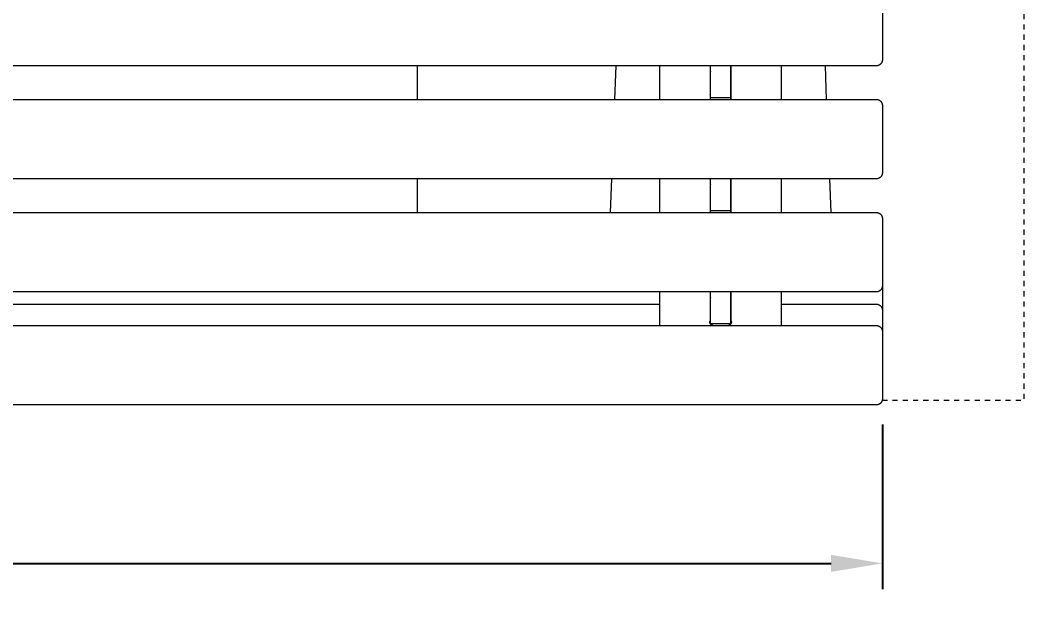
# Model space of a CAD drawing. Header units: inches. Extents: x -12 to 193, y -19 to 105.
# Drawn here: x 51.39 to 70.94, y 32.97 to 44.64 of the extents above; entities that cross this region are included whole.
import ezdxf

# ---------------------------------------------------------------- set-up
doc = ezdxf.new("R2010")
doc.units = ezdxf.units.IN
doc.linetypes.add('HIDDEN', pattern=[1.905, 1.27, -0.635])
for name, color, linetype, lineweight in [('ZANO_R', 7, 'Continuous', 0), ('ZANO_R_przerywana', 250, 'HIDDEN', 0), ('ZANO_W', 1, 'Continuous', 0)]:
    doc.layers.add(name, color=color, linetype=linetype, lineweight=lineweight)
doc.styles.get("Standard").update_dxf_attribs({"font": 'arial.ttf'})
doc.dimstyles.new('amerykanie', dxfattribs={"dimtxt": 50, "dimasz": 50, "dimexe": 0.5, "dimexo": 0.5, "dimgap": 1, "dimtad": 1, "dimdec": 0, "dimzin": 0, "dimlunit": 5, "dimtxsty": 'Standard', "dimcen": 0.09, "dimclrd": 1, "dimclre": 1, "dimclrt": 1, "dimazin": 0, "dimtfac": 1, "dimtdec": 0, "dimtmove": 0, "dimatfit": 3, "dimfxl": 1, "dimtzin": 0, "dimarcsym": 1})

# ---------------------------------------------------------------- blocks, each defined once
blk = doc.blocks.new('*D362')
at = {"layer": 'ZANO_W', "color": 1, "lineweight": -2}
for p, q in [((-2.684, 36.762), (-2.684, 33.556)), ((68.182, 36.762), (68.182, 33.556)), ((-1.684, 34.056), (67.182, 34.056))]:
    blk.add_line(p, q, dxfattribs=at)
at = {"layer": 'ZANO_W', "color": 1}
for points in [[(-1.684, 34.223), (-1.684, 33.89), (-2.684, 34.056)], [(67.182, 33.89), (67.182, 34.223), (68.182, 34.056)]]:
    blk.add_solid(points, dxfattribs=at)
at = {"layer": 'ZANO_W', "color": 1, "insert": (32.749, 35.397), "char_height": 1.625, "attachment_point": 5}
blk.add_mtext('70 7/8', dxfattribs=at)

msp = doc.modelspace()

# ---------------------------------------------------------------- linework, layer by layer
at = {"layer": 'ZANO_R'}
for p, q in [((68.18191, 45.12887), (68.18191, 43.87015)), ((68.14142, 43.78113), (68.13833, 43.77853)), ((68.14441, 43.78383), (68.14142, 43.78113)), ((68.14731, 43.78664), (68.14441, 43.78383)), ((68.15012, 43.78954), (68.14731, 43.78664)), ((68.15282, 43.79253), (68.15012, 43.78954)), ((68.15542, 43.79561), (68.15282, 43.79253)), ((68.15791, 43.79879), (68.15542, 43.79561)), ((68.16029, 43.80204), (68.15791, 43.79879)), ((68.16256, 43.80537), (68.16029, 43.80204)), ((68.16471, 43.80878), (68.16256, 43.80537)), ((68.16675, 43.81227), (68.16471, 43.80878)), ((68.16866, 43.81581), (68.16675, 43.81227)), ((68.17046, 43.81943), (68.16866, 43.81581)), ((68.17213, 43.8231), (68.17046, 43.81943)), ((68.17367, 43.82682), (68.17213, 43.8231)), ((68.17509, 43.8306), (68.17367, 43.82682)), ((68.17637, 43.83442), (68.17509, 43.8306)), ((68.17753, 43.83829), (68.17637, 43.83442)), ((68.17855, 43.84219), (68.17753, 43.83829)), ((68.17944, 43.84612), (68.17855, 43.84219)), ((68.18019, 43.85008), (68.17944, 43.84612)), ((68.18081, 43.85407), (68.18019, 43.85008)), ((68.18129, 43.85807), (68.18081, 43.85407)), ((68.18163, 43.86209), (68.18129, 43.85807)), ((68.18184, 43.86612), (68.18163, 43.86209)), ((68.18191, 43.87015), (68.18184, 43.86612)), ((68.0638, 43.75204), (-2.56608, 43.75204)), ((59.12679, 43.75204), (59.12679, 43.09742)), ((62.99297, 43.75204), (62.96745, 43.09742)), ((63.8512, 43.09742), (63.8512, 43.75204)), ((64.82758, 43.75204), (64.82758, 43.09742)), ((64.83545, 43.64178), (64.83545, 43.75204)), ((64.83545, 43.64178), (64.83545, 43.63679)), ((64.83545, 43.24344), (64.83545, 43.63679)), ((65.22915, 43.64178), (65.22915, 43.75204)), ((65.22915, 43.63679), (65.22915, 43.64178)), ((65.22915, 43.24344), (65.22915, 43.63679)), ((65.23703, 43.09742), (65.23703, 43.75204)), ((66.2134, 43.75204), (66.2134, 43.09742)), ((67.09716, 43.09742), (67.07164, 43.75204)), ((68.06783, 43.75211), (68.0638, 43.75204)), ((68.07186, 43.75232), (68.06783, 43.75211)), ((68.07588, 43.75266), (68.07186, 43.75232)), ((68.07988, 43.75314), (68.07588, 43.75266)), ((68.08386, 43.75376), (68.07988, 43.75314)), ((68.08783, 43.75451), (68.08386, 43.75376)), ((68.09176, 43.7554), (68.08783, 43.75451)), ((68.09566, 43.75642), (68.09176, 43.7554)), ((68.09953, 43.75758), (68.09566, 43.75642)), ((68.10335, 43.75886), (68.09953, 43.75758)), ((68.10713, 43.76028), (68.10335, 43.75886)), ((68.11085, 43.76182), (68.10713, 43.76028)), ((68.11452, 43.76349), (68.11085, 43.76182)), ((68.11814, 43.76528), (68.11452, 43.76349)), ((68.12168, 43.7672), (68.11814, 43.76528)), ((68.12516, 43.76924), (68.12168, 43.7672)), ((68.12857, 43.77139), (68.12516, 43.76924)), ((68.13191, 43.77366), (68.12857, 43.77139)), ((68.13516, 43.77604), (68.13191, 43.77366)), ((68.13833, 43.77853), (68.13516, 43.77604)), ((64.82758, 43.1938), (64.82847, 43.19467)), ((64.82847, 43.19467), (64.8294, 43.19551)), ((64.8294, 43.19551), (64.83035, 43.19632)), ((64.83035, 43.19632), (64.83132, 43.19709)), ((64.83132, 43.19709), (64.83232, 43.19784)), ((64.83232, 43.19784), (64.83334, 43.19856)), ((64.83334, 43.19856), (64.83439, 43.19924)), ((64.83439, 43.19924), (64.83545, 43.19989)), ((64.83545, 43.13032), (64.83545, 43.24344)), ((65.22915, 43.13032), (65.22915, 43.24344)), ((65.22915, 43.19989), (65.23022, 43.19924)), ((65.23022, 43.19924), (65.23126, 43.19856)), ((65.23126, 43.19856), (65.23228, 43.19784)), ((65.23228, 43.19784), (65.23328, 43.19709)), ((65.23328, 43.19709), (65.23426, 43.19632)), ((65.23426, 43.19632), (65.23521, 43.19551)), ((65.23521, 43.19551), (65.23613, 43.19467)), ((65.23613, 43.19467), (65.23703, 43.1938)), ((-2.56608, 43.09742), (68.0638, 43.09742)), ((65.22915, 43.13032), (64.83545, 43.13032)), ((64.83545, 43.09742), (64.83545, 43.13032)), ((65.22915, 43.09742), (65.22915, 43.13032)), ((68.0638, 43.09742), (68.06783, 43.09735)), ((68.06783, 43.09735), (68.07186, 43.09715)), ((68.07186, 43.09715), (68.07588, 43.0968)), ((68.07588, 43.0968), (68.07988, 43.09632)), ((68.07988, 43.09632), (68.08386, 43.09571)), ((68.08386, 43.09571), (68.08783, 43.09495)), ((68.08783, 43.09495), (68.09176, 43.09407)), ((68.09176, 43.09407), (68.09566, 43.09304)), ((68.09566, 43.09304), (68.09953, 43.09189)), ((68.09953, 43.09189), (68.10335, 43.0906)), ((68.10335, 43.0906), (68.10713, 43.08919)), ((68.10713, 43.08919), (68.11085, 43.08765)), ((68.11085, 43.08765), (68.11452, 43.08598)), ((68.11452, 43.08598), (68.11814, 43.08418)), ((68.11814, 43.08418), (68.12168, 43.08227)), ((68.12168, 43.08227), (68.12516, 43.08023)), ((68.12516, 43.08023), (68.12857, 43.07808)), ((68.12857, 43.07808), (68.13191, 43.07581)), ((68.13191, 43.07581), (68.13516, 43.07342)), ((68.13516, 43.07342), (68.13833, 43.07093)), ((68.13833, 43.07093), (68.14142, 43.06833)), ((68.14142, 43.06833), (68.14441, 43.06563)), ((68.14441, 43.06563), (68.14731, 43.06283)), ((68.14731, 43.06283), (68.15012, 43.05993)), ((68.15012, 43.05993), (68.15282, 43.05694)), ((68.15282, 43.05694), (68.15542, 43.05385)), ((68.15542, 43.05385), (68.15791, 43.05068)), ((68.15791, 43.05068), (68.16029, 43.04743)), ((68.16029, 43.04743), (68.16256, 43.04409)), ((68.16256, 43.04409), (68.16471, 43.04068)), ((68.16471, 43.04068), (68.16675, 43.0372)), ((68.16675, 43.0372), (68.16866, 43.03365)), ((68.16866, 43.03365), (68.17046, 43.03004)), ((68.17046, 43.03004), (68.17213, 43.02637)), ((68.17213, 43.02637), (68.17367, 43.02264)), ((68.17367, 43.02264), (68.17509, 43.01887)), ((68.17509, 43.01887), (68.17637, 43.01504)), ((68.17637, 43.01504), (68.17753, 43.01118)), ((68.17753, 43.01118), (68.17855, 43.00728)), ((68.17855, 43.00728), (68.17944, 43.00334)), ((68.17944, 43.00334), (68.18019, 42.99938)), ((68.18019, 42.99938), (68.18081, 42.9954)), ((68.18081, 42.9954), (68.18129, 42.99139)), ((68.18129, 42.99139), (68.18163, 42.98737)), ((68.18163, 42.98737), (68.18184, 42.98335)), ((68.18184, 42.98335), (68.18191, 42.97931)), ((68.18191, 42.97931), (68.18191, 42.92611)), ((68.18191, 42.92611), (68.18191, 41.6674)), ((68.17637, 41.63167), (68.17509, 41.62784)), ((68.17753, 41.63553), (68.17637, 41.63167)), ((68.17855, 41.63943), (68.17753, 41.63553)), ((68.17944, 41.64337), (68.17855, 41.63943)), ((68.18019, 41.64733), (68.17944, 41.64337)), ((68.18081, 41.65131), (68.18019, 41.64733)), ((68.18129, 41.65532), (68.18081, 41.65131)), ((68.18163, 41.65934), (68.18129, 41.65532)), ((68.18184, 41.66336), (68.18163, 41.65934)), ((68.18191, 41.6674), (68.18184, 41.66336)), ((68.0638, 41.54929), (-2.56608, 41.54929)), ((59.12679, 41.54929), (59.12679, 40.89467)), ((62.9071, 41.54929), (62.88158, 40.89467)), ((63.8512, 40.89467), (63.8512, 41.54929)), ((64.82758, 41.54929), (64.82758, 40.89467)), ((64.83545, 41.43902), (64.83545, 41.54929)), ((64.83545, 41.43902), (64.83545, 41.43403)), ((64.83545, 41.04068), (64.83545, 41.43403)), ((65.22915, 41.43902), (65.22915, 41.54929)), ((65.22915, 41.43403), (65.22915, 41.43902)), ((65.22915, 41.04068), (65.22915, 41.43403)), ((65.23703, 40.89467), (65.23703, 41.54929)), ((66.2134, 41.54929), (66.2134, 40.89467)), ((67.18302, 40.89467), (67.1575, 41.54929)), ((68.06783, 41.54935), (68.0638, 41.54929)), ((68.07186, 41.54956), (68.06783, 41.54935)), ((68.07588, 41.5499), (68.07186, 41.54956)), ((68.07988, 41.55039), (68.07588, 41.5499)), ((68.08386, 41.551), (68.07988, 41.55039)), ((68.08783, 41.55176), (68.08386, 41.551)), ((68.09176, 41.55264), (68.08783, 41.55176)), ((68.09566, 41.55367), (68.09176, 41.55264)), ((68.09953, 41.55482), (68.09566, 41.55367)), ((68.10335, 41.55611), (68.09953, 41.55482)), ((68.10713, 41.55752), (68.10335, 41.55611)), ((68.11085, 41.55906), (68.10713, 41.55752)), ((68.11452, 41.56073), (68.11085, 41.55906)), ((68.11814, 41.56253), (68.11452, 41.56073)), ((68.12168, 41.56444), (68.11814, 41.56253)), ((68.12516, 41.56648), (68.12168, 41.56444)), ((68.12857, 41.56863), (68.12516, 41.56648)), ((68.13191, 41.5709), (68.12857, 41.56863)), ((68.13516, 41.57328), (68.13191, 41.5709)), ((68.13833, 41.57578), (68.13516, 41.57328)), ((68.14142, 41.57837), (68.13833, 41.57578)), ((68.14441, 41.58108), (68.14142, 41.57837)), ((68.14731, 41.58388), (68.14441, 41.58108)), ((68.15012, 41.58678), (68.14731, 41.58388)), ((68.15282, 41.58977), (68.15012, 41.58678)), ((68.15542, 41.59286), (68.15282, 41.58977)), ((68.15791, 41.59603), (68.15542, 41.59286)), ((68.16029, 41.59928), (68.15791, 41.59603)), ((68.16256, 41.60262), (68.16029, 41.59928)), ((68.16471, 41.60603), (68.16256, 41.60262)), ((68.16675, 41.60951), (68.16471, 41.60603)), ((68.16866, 41.61306), (68.16675, 41.60951)), ((68.17046, 41.61667), (68.16866, 41.61306)), ((68.17213, 41.62034), (68.17046, 41.61667)), ((68.17367, 41.62407), (68.17213, 41.62034)), ((68.17509, 41.62784), (68.17367, 41.62407)), ((-2.56608, 40.89467), (68.0638, 40.89467)), ((64.83545, 40.92756), (64.83545, 41.04068)), ((65.22915, 40.92756), (64.83545, 40.92756)), ((64.83545, 40.89467), (64.83545, 40.92756)), ((65.22915, 40.92756), (65.22915, 41.04068)), ((65.22915, 40.89467), (65.22915, 40.92756)), ((68.0638, 40.89467), (68.06783, 40.8946)), ((68.06783, 40.8946), (68.07186, 40.89439)), ((68.07186, 40.89439), (68.07588, 40.89405)), ((68.07588, 40.89405), (68.07988, 40.89357)), ((68.07988, 40.89357), (68.08386, 40.89295)), ((68.08386, 40.89295), (68.08783, 40.8922)), ((68.08783, 40.8922), (68.09176, 40.89131)), ((68.09176, 40.89131), (68.09566, 40.89029)), ((68.09566, 40.89029), (68.09953, 40.88913)), ((68.09953, 40.88913), (68.10335, 40.88785)), ((68.10335, 40.88785), (68.10713, 40.88643)), ((68.10713, 40.88643), (68.11085, 40.88489)), ((68.11085, 40.88489), (68.11452, 40.88322)), ((68.11452, 40.88322), (68.11814, 40.88143)), ((68.11814, 40.88143), (68.12168, 40.87951)), ((68.12168, 40.87951), (68.12516, 40.87747)), ((68.12516, 40.87747), (68.12857, 40.87532)), ((68.12857, 40.87532), (68.13191, 40.87305)), ((68.13191, 40.87305), (68.13516, 40.87067)), ((68.13516, 40.87067), (68.13833, 40.86818)), ((68.13833, 40.86818), (68.14142, 40.86558)), ((68.14142, 40.86558), (68.14441, 40.86288)), ((68.14441, 40.86288), (68.14731, 40.86007)), ((68.14731, 40.86007), (68.15012, 40.85717)), ((68.15012, 40.85717), (68.15282, 40.85418)), ((68.15282, 40.85418), (68.15542, 40.85109)), ((68.15542, 40.85109), (68.15791, 40.84792)), ((68.15791, 40.84792), (68.16029, 40.84467)), ((68.16029, 40.84467), (68.16256, 40.84133)), ((68.16256, 40.84133), (68.16471, 40.83793)), ((68.16471, 40.83793), (68.16675, 40.83444)), ((68.16675, 40.83444), (68.16866, 40.8309)), ((68.16866, 40.8309), (68.17046, 40.82728)), ((68.17046, 40.82728), (68.17213, 40.82361)), ((68.17213, 40.82361), (68.17367, 40.81989)), ((68.17367, 40.81989), (68.17509, 40.81611)), ((68.17509, 40.81611), (68.17637, 40.81229)), ((68.17637, 40.81229), (68.17753, 40.80842)), ((68.17753, 40.80842), (68.17855, 40.80452)), ((68.17855, 40.80452), (68.17944, 40.80059)), ((68.17944, 40.80059), (68.18019, 40.79663)), ((68.18019, 40.79663), (68.18081, 40.79264)), ((68.18081, 40.79264), (68.18129, 40.78864)), ((68.18129, 40.78864), (68.18163, 40.78462)), ((68.18163, 40.78462), (68.18184, 40.78059)), ((68.18184, 40.78059), (68.18191, 40.77656)), ((68.18191, 40.77656), (68.18191, 40.72336)), ((68.18191, 40.72336), (68.18191, 39.46464)), ((68.0638, 39.34653), (-2.56608, 39.34653)), ((63.8512, 38.69191), (63.8512, 39.34653)), ((64.82758, 39.34653), (64.82758, 38.78389)), ((64.83545, 39.23626), (64.83545, 39.34653)), ((65.22915, 39.23626), (65.22915, 39.34653)), ((65.23703, 38.78389), (65.23703, 39.34653)), ((66.2134, 39.34653), (66.2134, 38.69191)), ((68.06783, 39.3466), (68.0638, 39.34653)), ((68.07186, 39.3468), (68.06783, 39.3466)), ((68.07588, 39.34715), (68.07186, 39.3468)), ((68.07988, 39.34763), (68.07588, 39.34715)), ((68.08386, 39.34825), (68.07988, 39.34763)), ((68.08783, 39.349), (68.08386, 39.34825)), ((68.09176, 39.34989), (68.08783, 39.349)), ((68.09566, 39.35091), (68.09176, 39.34989)), ((68.09953, 39.35206), (68.09566, 39.35091)), ((68.10335, 39.35335), (68.09953, 39.35206)), ((68.10713, 39.35476), (68.10335, 39.35335)), ((68.11085, 39.35631), (68.10713, 39.35476)), ((68.11452, 39.35798), (68.11085, 39.35631)), ((68.11814, 39.35977), (68.11452, 39.35798)), ((68.12168, 39.36169), (68.11814, 39.35977)), ((68.12516, 39.36372), (68.12168, 39.36169)), ((68.12857, 39.36588), (68.12516, 39.36372)), ((68.13191, 39.36815), (68.12857, 39.36588)), ((68.13516, 39.37053), (68.13191, 39.36815)), ((68.13833, 39.37302), (68.13516, 39.37053)), ((68.14142, 39.37562), (68.13833, 39.37302)), ((68.14441, 39.37832), (68.14142, 39.37562)), ((68.14731, 39.38112), (68.14441, 39.37832)), ((68.15012, 39.38402), (68.14731, 39.38112)), ((68.15282, 39.38702), (68.15012, 39.38402)), ((68.15542, 39.3901), (68.15282, 39.38702)), ((68.15791, 39.39327), (68.15542, 39.3901)), ((68.16029, 39.39653), (68.15791, 39.39327)), ((68.16256, 39.39986), (68.16029, 39.39653)), ((68.16471, 39.40327), (68.16256, 39.39986)), ((68.16675, 39.40675), (68.16471, 39.40327)), ((68.16866, 39.4103), (68.16675, 39.40675)), ((68.17046, 39.41391), (68.16866, 39.4103)), ((68.17213, 39.41758), (68.17046, 39.41391)), ((68.17367, 39.42131), (68.17213, 39.41758)), ((68.17509, 39.42509), (68.17367, 39.42131)), ((68.17637, 39.42891), (68.17509, 39.42509)), ((68.17753, 39.43277), (68.17637, 39.42891)), ((68.17855, 39.43667), (68.17753, 39.43277)), ((68.17944, 39.44061), (68.17855, 39.43667)), ((68.18019, 39.44457), (68.17944, 39.44061)), ((68.18081, 39.44856), (68.18019, 39.44457)), ((68.18059, 39.44703), (68.18106, 39.44352)), ((68.18129, 39.45256), (68.18081, 39.44856)), ((68.18106, 39.44352), (68.18143, 39.44001)), ((68.18163, 39.45658), (68.18129, 39.45256)), ((68.18143, 39.44001), (68.1817, 39.43648)), ((68.18184, 39.46061), (68.18163, 39.45658)), ((68.1817, 39.43648), (68.18185, 39.43295)), ((68.18191, 39.46464), (68.18184, 39.46061)), ((68.18185, 39.43295), (68.18191, 39.42942)), ((68.18191, 39.46464), (68.18191, 39.42942)), ((68.18191, 39.42942), (68.18191, 39.17781)), ((33.92996, 39.10722), (63.8512, 39.10722)), ((64.83019, 39.26414), (64.82758, 39.26367)), ((64.82758, 39.10722), (64.83545, 39.10722)), ((64.83282, 39.26455), (64.83019, 39.26414)), ((64.83545, 39.26488), (64.83282, 39.26455)), ((64.83545, 39.23626), (64.83545, 39.23128)), ((64.83545, 38.83793), (64.83545, 39.23128)), ((65.23179, 39.26455), (65.22915, 39.26488)), ((65.22915, 39.23128), (65.22915, 39.23626)), ((65.22915, 38.83793), (65.22915, 39.23128)), ((65.22915, 39.10722), (65.23703, 39.10722)), ((65.23441, 39.26414), (65.23179, 39.26455)), ((65.23703, 39.26367), (65.23441, 39.26414)), ((66.2134, 39.10722), (68.0638, 39.10722)), ((68.0638, 39.10722), (68.06783, 39.10715)), ((68.06783, 39.10715), (68.07186, 39.10694)), ((68.07186, 39.10694), (68.07588, 39.1066)), ((68.07588, 39.1066), (68.07988, 39.10612)), ((68.07988, 39.10612), (68.08386, 39.1055)), ((68.08386, 39.1055), (68.08783, 39.10475)), ((68.08783, 39.10475), (68.09176, 39.10386)), ((68.09176, 39.10386), (68.09566, 39.10284)), ((68.09566, 39.10284), (68.09953, 39.10169)), ((68.09953, 39.10169), (68.10335, 39.1004)), ((68.10335, 39.1004), (68.10713, 39.09898)), ((68.10713, 39.09898), (68.11085, 39.09744)), ((68.11085, 39.09744), (68.11452, 39.09577)), ((68.11452, 39.09577), (68.11814, 39.09398)), ((68.11814, 39.09398), (68.12168, 39.09206)), ((68.12168, 39.09206), (68.12516, 39.09002)), ((68.12516, 39.09002), (68.12857, 39.08787)), ((68.18191, 39.17781), (68.18191, 38.98911)), ((68.12857, 39.08787), (68.13191, 39.0856)), ((68.13191, 39.0856), (68.13516, 39.08322)), ((68.13516, 39.08322), (68.13833, 39.08073)), ((68.13833, 39.08073), (68.14142, 39.07813)), ((68.14142, 39.07813), (68.14441, 39.07543)), ((68.14441, 39.07543), (68.14731, 39.07263)), ((68.14731, 39.07263), (68.15012, 39.06973)), ((68.15012, 39.06973), (68.15282, 39.06673)), ((68.15282, 39.06673), (68.15542, 39.06365)), ((68.15542, 39.06365), (68.15791, 39.06048)), ((68.15791, 39.06048), (68.16029, 39.05722)), ((68.16029, 39.05722), (68.16256, 39.05389)), ((68.16256, 39.05389), (68.16471, 39.05048)), ((68.16471, 39.05048), (68.16675, 39.047)), ((68.16675, 39.047), (68.16866, 39.04345)), ((68.16866, 39.04345), (68.17046, 39.03984)), ((68.17046, 39.03984), (68.17213, 39.03616)), ((68.17213, 39.03616), (68.17367, 39.03244)), ((68.17367, 39.03244), (68.17509, 39.02866)), ((68.17509, 39.02866), (68.17637, 39.02484)), ((68.17637, 39.02484), (68.17753, 39.02097)), ((68.17753, 39.02097), (68.17855, 39.01707)), ((68.17855, 39.01707), (68.17944, 39.01314)), ((68.17944, 39.01314), (68.18019, 39.00918)), ((68.18019, 39.00918), (68.18081, 39.00519)), ((68.18081, 39.00519), (68.18129, 39.00119)), ((68.18129, 39.00119), (68.18163, 38.99717)), ((68.18163, 38.99717), (68.18184, 38.99314)), ((68.18184, 38.99314), (68.18191, 38.98911)), ((68.18191, 38.98911), (68.18191, 38.7375)), ((64.81607, 38.75703), (64.81606, 38.75567)), ((64.81606, 38.75567), (64.8161, 38.75431)), ((64.81613, 38.75839), (64.81607, 38.75703)), ((64.8161, 38.75431), (64.81619, 38.75295)), ((64.81623, 38.75975), (64.81613, 38.75839)), ((64.81619, 38.7594), (64.81632, 38.75807)), ((64.81619, 38.75295), (64.81632, 38.7516)), ((64.81638, 38.7611), (64.81623, 38.75975)), ((64.81632, 38.75807), (64.81651, 38.75674)), ((64.81632, 38.7516), (64.81649, 38.75025)), ((64.81658, 38.76245), (64.81638, 38.7611)), ((64.81649, 38.75025), (64.81672, 38.74891)), ((64.81651, 38.75674), (64.81673, 38.75542)), ((64.81682, 38.76378), (64.81658, 38.76245)), ((64.81672, 38.74891), (64.81699, 38.74757)), ((64.81673, 38.75542), (64.817, 38.7541)), ((64.81711, 38.76511), (64.81682, 38.76378)), ((64.81699, 38.74757), (64.81731, 38.74625)), ((64.817, 38.7541), (64.81732, 38.7528)), ((64.81745, 38.76643), (64.81711, 38.76511)), ((64.81731, 38.74625), (64.81767, 38.74494)), ((64.81732, 38.7528), (64.81768, 38.75151)), ((64.81783, 38.76774), (64.81745, 38.76643)), ((64.81767, 38.74494), (64.81808, 38.74364)), ((64.81768, 38.75151), (64.81809, 38.75023)), ((64.81826, 38.76903), (64.81783, 38.76774)), ((64.81808, 38.74364), (64.81853, 38.74236)), ((64.81809, 38.75023), (64.81853, 38.74897)), ((64.81873, 38.77031), (64.81826, 38.76903)), ((64.81853, 38.74897), (64.81903, 38.74772)), ((64.81853, 38.74236), (64.81902, 38.74109)), ((64.81924, 38.77157), (64.81873, 38.77031)), ((64.81902, 38.74109), (64.81956, 38.73984)), ((64.81903, 38.74772), (64.81956, 38.74649)), ((64.8198, 38.77281), (64.81924, 38.77157)), ((64.81956, 38.74649), (64.82013, 38.74528)), ((64.81956, 38.73984), (64.82015, 38.73861)), ((64.8204, 38.77403), (64.8198, 38.77281)), ((64.82013, 38.74528), (64.82075, 38.74408)), ((64.82015, 38.73861), (64.82077, 38.7374)), ((64.82104, 38.77523), (64.8204, 38.77403)), ((64.82075, 38.74408), (64.8214, 38.74291)), ((64.82077, 38.7374), (64.82144, 38.73622)), ((64.82172, 38.77641), (64.82104, 38.77523)), ((64.8214, 38.74291), (64.8221, 38.74177)), ((64.82144, 38.73622), (64.82214, 38.73506)), ((64.82245, 38.77756), (64.82172, 38.77641)), ((64.8221, 38.74177), (64.82283, 38.74065)), ((64.82214, 38.73506), (64.82289, 38.73392)), ((64.82321, 38.77869), (64.82245, 38.77756)), ((64.82283, 38.74065), (64.82361, 38.73955)), ((64.82289, 38.73392), (64.82368, 38.73281)), ((64.82401, 38.77979), (64.82321, 38.77869)), ((64.82361, 38.73955), (64.82441, 38.73848)), ((64.82368, 38.73281), (64.8245, 38.73172)), ((64.82485, 38.78086), (64.82401, 38.77979)), ((64.82441, 38.73848), (64.82526, 38.73744)), ((64.8245, 38.73172), (64.82536, 38.73067)), ((64.82572, 38.7819), (64.82485, 38.78086)), ((64.82526, 38.73744), (64.82614, 38.73643)), ((64.82536, 38.73067), (64.82626, 38.72965)), ((64.82663, 38.78291), (64.82572, 38.7819)), ((64.82614, 38.73643), (64.82705, 38.73544)), ((64.82626, 38.72965), (64.82719, 38.72865)), ((64.82758, 38.78389), (64.82663, 38.78291)), ((64.82705, 38.73544), (64.828, 38.73449)), ((64.82719, 38.72865), (64.82815, 38.72769)), ((64.828, 38.73449), (64.82898, 38.73358)), ((64.82815, 38.72769), (64.82915, 38.72677)), ((64.82898, 38.73358), (64.82999, 38.73269)), ((64.82915, 38.72677), (64.83018, 38.72588)), ((64.82999, 38.73269), (64.83103, 38.73185)), ((64.83018, 38.72588), (64.83124, 38.72502)), ((64.83103, 38.73185), (64.83209, 38.73103)), ((64.83124, 38.72502), (64.83233, 38.72421)), ((64.83209, 38.73103), (64.83319, 38.73026)), ((64.83233, 38.72421), (64.83344, 38.72343)), ((64.83319, 38.73026), (64.83431, 38.72952)), ((64.83344, 38.72343), (64.83458, 38.72269)), ((64.83431, 38.72952), (64.83545, 38.72882)), ((64.83458, 38.72269), (64.83575, 38.72199)), ((64.83545, 38.72481), (64.83545, 38.83793)), ((65.22915, 38.7248), (64.83545, 38.7248)), ((64.83575, 38.72199), (64.83694, 38.72133)), ((64.83694, 38.72133), (64.83815, 38.72071)), ((64.83815, 38.72071), (64.83938, 38.72014)), ((64.83938, 38.72014), (64.84064, 38.7196)), ((64.84064, 38.7196), (64.84191, 38.71911)), ((64.84191, 38.71911), (64.84319, 38.71867)), ((64.84319, 38.71867), (64.84449, 38.71827)), ((64.84449, 38.71827), (64.84581, 38.71791)), ((64.84495, 38.7248), (64.84623, 38.72447)), ((64.84581, 38.71791), (64.84713, 38.7176)), ((64.84623, 38.72447), (64.84753, 38.72419)), ((64.84713, 38.7176), (64.84847, 38.71734)), ((64.84753, 38.72419), (64.84883, 38.72394)), ((64.84847, 38.71734), (64.84981, 38.71712)), ((64.84883, 38.72394), (64.85014, 38.72375)), ((64.84981, 38.71712), (64.85116, 38.71695)), ((64.85014, 38.72375), (64.85145, 38.72359)), ((64.85116, 38.71695), (64.85251, 38.71683)), ((64.85145, 38.72359), (64.85277, 38.72348)), ((64.85251, 38.71683), (64.85387, 38.71675)), ((64.85277, 38.72348), (64.85409, 38.72341)), ((64.85387, 38.71675), (64.85523, 38.71672)), ((64.85409, 38.72341), (64.85542, 38.72339)), ((64.85523, 38.71672), (64.85659, 38.71674)), ((64.85542, 38.72339), (64.85674, 38.72341)), ((64.85659, 38.71674), (64.85795, 38.71681)), ((64.85674, 38.72341), (64.85806, 38.72348)), ((64.85795, 38.71681), (64.85931, 38.71692)), ((64.85806, 38.72348), (64.85938, 38.72359)), ((64.85931, 38.71692), (64.86066, 38.71707)), ((64.85938, 38.72359), (64.8607, 38.72375)), ((64.86066, 38.71707), (64.862, 38.71728)), ((64.8607, 38.72375), (64.86201, 38.72394)), ((64.862, 38.71728), (64.86334, 38.71753)), ((64.86201, 38.72394), (64.86331, 38.72419)), ((64.86331, 38.72419), (64.8646, 38.72447)), ((64.86334, 38.71753), (64.86467, 38.71783)), ((64.8646, 38.72447), (64.86588, 38.7248)), ((64.86467, 38.71783), (64.86599, 38.71817)), ((64.86599, 38.71817), (64.86729, 38.71856)), ((64.86729, 38.71856), (64.86858, 38.71899)), ((64.86858, 38.71899), (64.86985, 38.71947)), ((64.86985, 38.71947), (64.87111, 38.71999)), ((64.87111, 38.71999), (64.87235, 38.72055)), ((64.87235, 38.72055), (64.87357, 38.72116)), ((64.87357, 38.72116), (64.87476, 38.72181)), ((64.87476, 38.72181), (64.87594, 38.7225)), ((64.87594, 38.7225), (64.87708, 38.72323)), ((64.87708, 38.72323), (64.87821, 38.724)), ((64.87821, 38.724), (64.8793, 38.7248)), ((65.1853, 38.7248), (65.1864, 38.724)), ((65.1864, 38.724), (65.18752, 38.72323)), ((65.18752, 38.72323), (65.18867, 38.7225)), ((65.18867, 38.7225), (65.18984, 38.72181)), ((65.18984, 38.72181), (65.19104, 38.72116)), ((65.19104, 38.72116), (65.19226, 38.72055)), ((65.19226, 38.72055), (65.19349, 38.71999)), ((65.19349, 38.71999), (65.19475, 38.71947)), ((65.19475, 38.71947), (65.19603, 38.71899)), ((65.19603, 38.71899), (65.19732, 38.71856)), ((65.19732, 38.71856), (65.19862, 38.71817)), ((65.19862, 38.71817), (65.19994, 38.71783)), ((65.19872, 38.7248), (65.2, 38.72447)), ((65.19994, 38.71783), (65.20126, 38.71753)), ((65.2, 38.72447), (65.2013, 38.72419)), ((65.20126, 38.71753), (65.2026, 38.71728)), ((65.2013, 38.72419), (65.2026, 38.72394)), ((65.2026, 38.72394), (65.20391, 38.72375)), ((65.2026, 38.71728), (65.20395, 38.71707)), ((65.20391, 38.72375), (65.20522, 38.72359)), ((65.20395, 38.71707), (65.2053, 38.71692)), ((65.20522, 38.72359), (65.20654, 38.72348)), ((65.2053, 38.71692), (65.20665, 38.71681)), ((65.20654, 38.72348), (65.20786, 38.72341)), ((65.20665, 38.71681), (65.20801, 38.71674)), ((65.20786, 38.72341), (65.20919, 38.72339)), ((65.20801, 38.71674), (65.20937, 38.71672)), ((65.20919, 38.72339), (65.21051, 38.72341)), ((65.20937, 38.71672), (65.21073, 38.71675)), ((65.21051, 38.72341), (65.21183, 38.72348)), ((65.21073, 38.71675), (65.21209, 38.71683)), ((65.21183, 38.72348), (65.21315, 38.72359)), ((65.21209, 38.71683), (65.21345, 38.71695)), ((65.21315, 38.72359), (65.21447, 38.72375)), ((65.21345, 38.71695), (65.2148, 38.71712)), ((65.21447, 38.72375), (65.21578, 38.72394)), ((65.2148, 38.71712), (65.21614, 38.71734)), ((65.21578, 38.72394), (65.21708, 38.72419)), ((65.21614, 38.71734), (65.21747, 38.7176)), ((65.21708, 38.72419), (65.21837, 38.72447)), ((65.21747, 38.7176), (65.2188, 38.71791)), ((65.21837, 38.72447), (65.21965, 38.7248)), ((65.2188, 38.71791), (65.22011, 38.71827)), ((65.22011, 38.71827), (65.22141, 38.71867)), ((65.22141, 38.71867), (65.2227, 38.71911)), ((65.2227, 38.71911), (65.22397, 38.7196)), ((65.22397, 38.7196), (65.22522, 38.72014)), ((65.22522, 38.72014), (65.22645, 38.72071)), ((65.22645, 38.72071), (65.22767, 38.72133)), ((65.22767, 38.72133), (65.22886, 38.72199)), ((65.22886, 38.72199), (65.23002, 38.72269)), ((65.22915, 38.72481), (65.22915, 38.83793)), ((65.22915, 38.72882), (65.2303, 38.72952)), ((65.23002, 38.72269), (65.23116, 38.72343)), ((65.2303, 38.72952), (65.23142, 38.73026)), ((65.23116, 38.72343), (65.23228, 38.72421)), ((65.23142, 38.73026), (65.23251, 38.73103)), ((65.23228, 38.72421), (65.23337, 38.72502)), ((65.23251, 38.73103), (65.23358, 38.73185)), ((65.23337, 38.72502), (65.23443, 38.72588)), ((65.23358, 38.73185), (65.23462, 38.73269)), ((65.23443, 38.72588), (65.23546, 38.72677)), ((65.23462, 38.73269), (65.23563, 38.73358)), ((65.23546, 38.72677), (65.23645, 38.72769)), ((65.23563, 38.73358), (65.2366, 38.73449)), ((65.23645, 38.72769), (65.23742, 38.72865)), ((65.2366, 38.73449), (65.23755, 38.73544)), ((65.23797, 38.78291), (65.23703, 38.78389)), ((65.23742, 38.72865), (65.23835, 38.72965)), ((65.23755, 38.73544), (65.23847, 38.73643)), ((65.23888, 38.7819), (65.23797, 38.78291)), ((65.23835, 38.72965), (65.23924, 38.73067)), ((65.23847, 38.73643), (65.23935, 38.73744)), ((65.23976, 38.78086), (65.23888, 38.7819)), ((65.23924, 38.73067), (65.2401, 38.73172)), ((65.23935, 38.73744), (65.24019, 38.73848)), ((65.2406, 38.77979), (65.23976, 38.78086)), ((65.2401, 38.73172), (65.24093, 38.73281)), ((65.24019, 38.73848), (65.241, 38.73955)), ((65.2414, 38.77869), (65.2406, 38.77979)), ((65.24093, 38.73281), (65.24171, 38.73392)), ((65.241, 38.73955), (65.24177, 38.74065)), ((65.24216, 38.77756), (65.2414, 38.77869)), ((65.24171, 38.73392), (65.24246, 38.73506)), ((65.24177, 38.74065), (65.2425, 38.74177)), ((65.24288, 38.77641), (65.24216, 38.77756)), ((65.24246, 38.73506), (65.24317, 38.73622)), ((65.2425, 38.74177), (65.2432, 38.74291)), ((65.24357, 38.77523), (65.24288, 38.77641)), ((65.24317, 38.73622), (65.24383, 38.7374)), ((65.2432, 38.74291), (65.24386, 38.74408)), ((65.24421, 38.77403), (65.24357, 38.77523)), ((65.24383, 38.7374), (65.24446, 38.73861)), ((65.24386, 38.74408), (65.24447, 38.74528)), ((65.24481, 38.77281), (65.24421, 38.77403)), ((65.24446, 38.73861), (65.24504, 38.73984)), ((65.24447, 38.74528), (65.24505, 38.74649)), ((65.24536, 38.77157), (65.24481, 38.77281)), ((65.24504, 38.73984), (65.24558, 38.74109)), ((65.24505, 38.74649), (65.24558, 38.74772)), ((65.24588, 38.77031), (65.24536, 38.77157)), ((65.24558, 38.74772), (65.24607, 38.74897)), ((65.24558, 38.74109), (65.24608, 38.74236)), ((65.24635, 38.76903), (65.24588, 38.77031)), ((65.24607, 38.74897), (65.24652, 38.75023)), ((65.24608, 38.74236), (65.24653, 38.74364)), ((65.24677, 38.76774), (65.24635, 38.76903)), ((65.24652, 38.75023), (65.24692, 38.75151)), ((65.24653, 38.74364), (65.24694, 38.74494)), ((65.24716, 38.76643), (65.24677, 38.76774)), ((65.24692, 38.75151), (65.24728, 38.7528)), ((65.24694, 38.74494), (65.2473, 38.74625)), ((65.24749, 38.76511), (65.24716, 38.76643)), ((65.24728, 38.7528), (65.2476, 38.7541)), ((65.2473, 38.74625), (65.24761, 38.74757)), ((65.24778, 38.76378), (65.24749, 38.76511)), ((65.2476, 38.7541), (65.24787, 38.75542)), ((65.24761, 38.74757), (65.24789, 38.74891)), ((65.24802, 38.76245), (65.24778, 38.76378)), ((65.24787, 38.75542), (65.2481, 38.75674)), ((65.24789, 38.74891), (65.24811, 38.75025)), ((65.24822, 38.7611), (65.24802, 38.76245)), ((65.2481, 38.75674), (65.24828, 38.75807)), ((65.24811, 38.75025), (65.24829, 38.7516)), ((65.24837, 38.75975), (65.24822, 38.7611)), ((65.24828, 38.75807), (65.24842, 38.7594)), ((65.24829, 38.7516), (65.24842, 38.75295)), ((65.24847, 38.75839), (65.24837, 38.75975)), ((65.24842, 38.75295), (65.2485, 38.75431)), ((65.24853, 38.75703), (65.24847, 38.75839)), ((65.2485, 38.75431), (65.24854, 38.75567)), ((65.24854, 38.75567), (65.24853, 38.75703)), ((68.18191, 38.7375), (68.18191, 38.5738)), ((-2.56608, 38.69191), (68.0638, 38.69191)), ((68.0638, 38.69191), (68.06783, 38.69184)), ((68.06783, 38.69184), (68.07186, 38.69164)), ((68.07186, 38.69164), (68.07588, 38.69129)), ((68.07588, 38.69129), (68.07988, 38.69081)), ((68.07988, 38.69081), (68.08386, 38.69019)), ((68.08386, 38.69019), (68.08783, 38.68944)), ((68.08783, 38.68944), (68.09176, 38.68855)), ((68.09176, 38.68855), (68.09566, 38.68753)), ((68.09566, 38.68753), (68.09953, 38.68638)), ((68.09953, 38.68638), (68.10335, 38.68509)), ((68.10335, 38.68509), (68.10713, 38.68368)), ((68.10713, 38.68368), (68.11085, 38.68213)), ((68.11085, 38.68213), (68.11452, 38.68046)), ((68.11452, 38.68046), (68.11814, 38.67867)), ((68.11814, 38.67867), (68.12168, 38.67675)), ((68.12168, 38.67675), (68.12516, 38.67472)), ((68.12516, 38.67472), (68.12857, 38.67256)), ((68.12857, 38.67256), (68.13191, 38.67029)), ((68.13191, 38.67029), (68.13516, 38.66791)), ((68.13516, 38.66791), (68.13833, 38.66542)), ((68.13833, 38.66542), (68.14142, 38.66282)), ((68.14142, 38.66282), (68.14441, 38.66012)), ((68.14441, 38.66012), (68.14731, 38.65732)), ((68.14731, 38.65732), (68.15012, 38.65442)), ((68.15012, 38.65442), (68.15282, 38.65142)), ((68.15282, 38.65142), (68.15542, 38.64834)), ((68.15542, 38.64834), (68.15791, 38.64517)), ((68.15791, 38.64517), (68.16029, 38.64191)), ((68.16029, 38.64191), (68.16256, 38.63858)), ((68.16256, 38.63858), (68.16471, 38.63517)), ((68.16471, 38.63517), (68.16675, 38.63169)), ((68.16675, 38.63169), (68.16866, 38.62814)), ((68.16866, 38.62814), (68.17046, 38.62453)), ((68.17046, 38.62453), (68.17213, 38.62086)), ((68.17213, 38.62086), (68.17367, 38.61713)), ((68.17367, 38.61713), (68.17509, 38.61335)), ((68.17509, 38.61335), (68.17637, 38.60953)), ((68.17637, 38.60953), (68.17753, 38.60567)), ((68.17753, 38.60567), (68.17855, 38.60176)), ((68.17855, 38.60176), (68.17944, 38.59783)), ((68.17944, 38.59783), (68.18019, 38.59387)), ((68.18019, 38.59387), (68.18081, 38.58988)), ((68.18081, 38.58988), (68.18129, 38.58588)), ((68.18129, 38.58588), (68.18163, 38.58186)), ((68.18163, 38.58186), (68.18184, 38.57783)), ((68.18184, 38.57783), (68.18191, 38.5738)), ((68.18191, 38.5738), (68.18191, 38.5206)), ((68.18191, 38.5206), (68.18191, 37.26188)), ((68.0638, 37.14377), (-2.56608, 37.14377)), ((68.06783, 37.14384), (68.0638, 37.14377)), ((68.07186, 37.14405), (68.06783, 37.14384)), ((68.07588, 37.14439), (68.07186, 37.14405)), ((68.07988, 37.14487), (68.07588, 37.14439)), ((68.08386, 37.14549), (68.07988, 37.14487)), ((68.08783, 37.14624), (68.08386, 37.14549)), ((68.09176, 37.14713), (68.08783, 37.14624)), ((68.09566, 37.14815), (68.09176, 37.14713)), ((68.09953, 37.14931), (68.09566, 37.14815)), ((68.10335, 37.15059), (68.09953, 37.14931)), ((68.10713, 37.15201), (68.10335, 37.15059)), ((68.11085, 37.15355), (68.10713, 37.15201)), ((68.11452, 37.15522), (68.11085, 37.15355)), ((68.11814, 37.15701), (68.11452, 37.15522)), ((68.12168, 37.15893), (68.11814, 37.15701)), ((68.12516, 37.16097), (68.12168, 37.15893)), ((68.12857, 37.16312), (68.12516, 37.16097)), ((68.13191, 37.16539), (68.12857, 37.16312)), ((68.13516, 37.16777), (68.13191, 37.16539)), ((68.13833, 37.17026), (68.13516, 37.16777)), ((68.14142, 37.17286), (68.13833, 37.17026)), ((68.14441, 37.17556), (68.14142, 37.17286)), ((68.14731, 37.17837), (68.14441, 37.17556)), ((68.15012, 37.18127), (68.14731, 37.17837)), ((68.15282, 37.18426), (68.15012, 37.18127)), ((68.15542, 37.18734), (68.15282, 37.18426)), ((68.15791, 37.19052), (68.15542, 37.18734)), ((68.16029, 37.19377), (68.15791, 37.19052)), ((68.16256, 37.1971), (68.16029, 37.19377)), ((68.16471, 37.20051), (68.16256, 37.1971)), ((68.16675, 37.204), (68.16471, 37.20051)), ((68.16866, 37.20754), (68.16675, 37.204)), ((68.17046, 37.21116), (68.16866, 37.20754)), ((68.17213, 37.21483), (68.17046, 37.21116)), ((68.17367, 37.21855), (68.17213, 37.21483)), ((68.17509, 37.22233), (68.17367, 37.21855)), ((68.17637, 37.22615), (68.17509, 37.22233)), ((68.17753, 37.23002), (68.17637, 37.22615)), ((68.17855, 37.23392), (68.17753, 37.23002)), ((68.17944, 37.23785), (68.17855, 37.23392)), ((68.18019, 37.24181), (68.17944, 37.23785)), ((68.18081, 37.2458), (68.18019, 37.24181)), ((68.18129, 37.2498), (68.18081, 37.2458)), ((68.18163, 37.25382), (68.18129, 37.2498)), ((68.18184, 37.25785), (68.18163, 37.25382)), ((68.18191, 37.26188), (68.18184, 37.25785))]:
    msp.add_line(p, q, dxfattribs=at)
at = {"layer": 'ZANO_R_przerywana', "ltscale": 0.05}
for p in [(70.93781, 54.55993), (68.17928, 37.23711)]:
    msp.add_line(p, (70.93781, 37.23711), dxfattribs=at)

# ---------------------------------------------------------------- dimensions: what is measured, and where the dimension line sits
at = {"layer": 'ZANO_W'}
dim = msp.add_linear_dim(base=(68.18191, 34.05639), p1=(-2.68419, 37.26188), p2=(68.18191, 37.26188), dimstyle='amerykanie', override={"dimtxt": 1.625, "dimasz": 1, "dimgap": 0.5, "dimdec": 4, "dimaunit": 1, "dimadec": 1, "dimtdec": 4, "dimtmove": 1, "dimfrac": 2}, dxfattribs=at)
dim.commit()
dim.dimension.update_dxf_attribs({"geometry": '*D362', "text_midpoint": (32.74886, 35.39661)})

doc.saveas('drawing.dxf')
